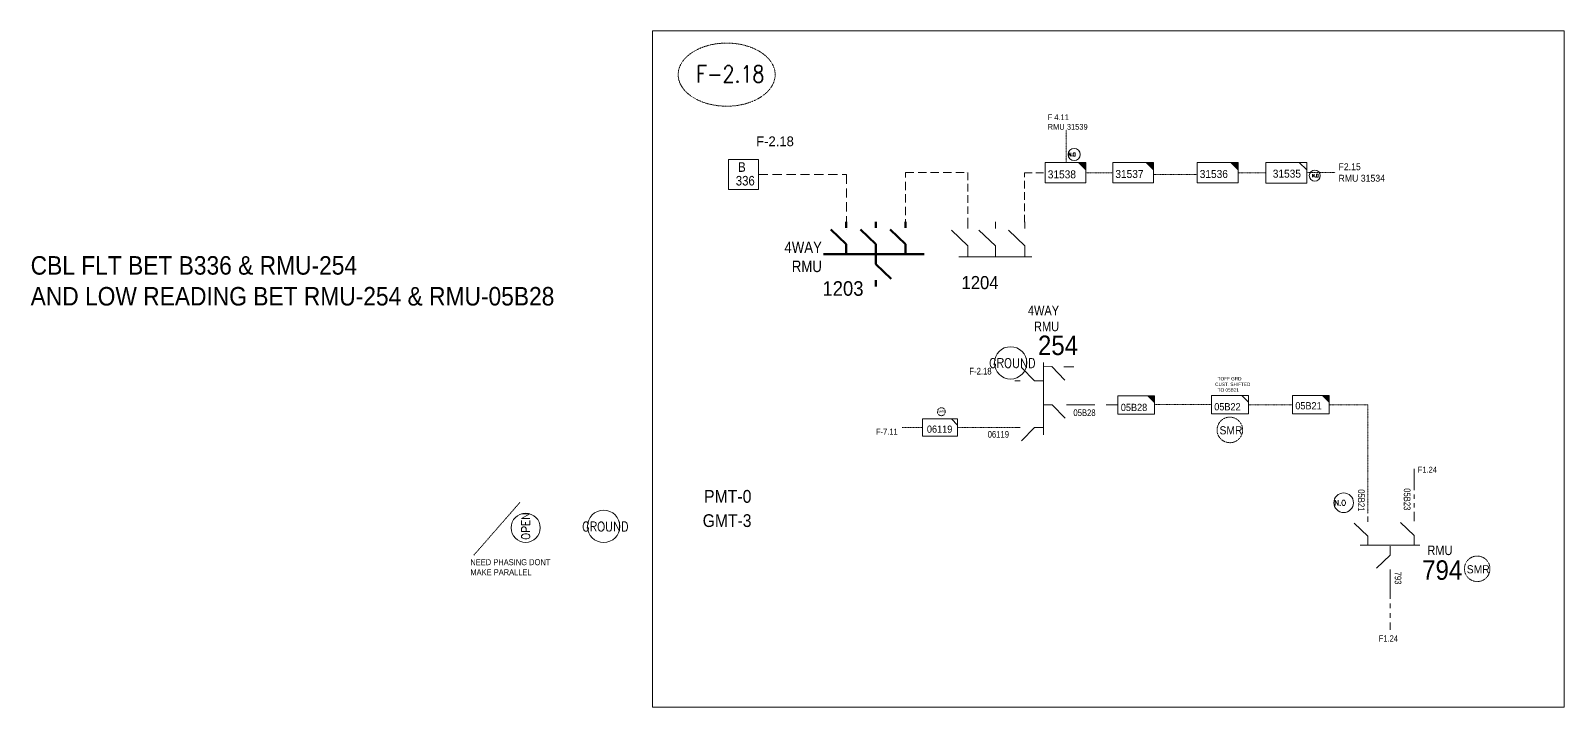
# Model space of a CAD drawing. Header units: metres. Extents: x 65984 to 144644, y -19036 to 23726.
# Drawn here: x 113157 to 114730, y 2988 to 3682 of the extents above; entities that cross this region are included whole.
import ezdxf
from ezdxf.enums import TextEntityAlignment as Align

# ---------------------------------------------------------------- set-up
doc = ezdxf.new("R2010")
doc.units = ezdxf.units.M
doc.header["$MEASUREMENT"] = 0
for name, pattern in [('( Phantom )', [2.5, 1.25, -0.25, 0.25, -0.25, 0.25, -0.25]), ('DGN Style 3', [0.013877, 0, -0.013877]), ('HIDDEN2', [2381.25, 1587.5, -793.75])]:
    doc.linetypes.add(name, pattern=pattern)
doc.layers.get('0').update_dxf_attribs({"color": 95, "lineweight": 40})
for name, color, linetype, lineweight in [('d_eos', 111, 'Continuous', 40), ('d_eos no', 121, 'Continuous', 40), ('d_switch', 95, 'Continuous', 40), ('d_tf no', 6, 'Continuous', 40), ('d_ug cable', 95, 'Continuous', 40), ('d_ug main line', 95, 'Continuous', 40), ('d_unit sub', 7, 'Continuous', 40), ('FDR  1  05', 172, 'Continuous', 40), ('fedr no', 95, 'Continuous', 40), ('GRID STATION 01', 7, 'Continuous', 40), ('Level 37', 7, 'Continuous', 0), ('O H MAIN FEEDER', 4, 'Continuous', 100), ('SW N O', 114, 'Continuous', 30)]:
    doc.layers.add(name, color=color, linetype=linetype, lineweight=lineweight)
doc.styles.add('NASKHF', font='naskhf.shx', dxfattribs={"height": 8})
doc.styles.add('Style-Arial', font='arial.ttf')
doc.styles.add('Style-ENGINEERING', font='ENGINEERING.shx')
doc.styles.add('Style-msdefault', font='msdefault.shx')
doc.styles.add('Style-STANDARD', font='STANDARD.shx')

# ---------------------------------------------------------------- blocks, each defined once
blk = doc.blocks.new('TF_8')
at = {"color": 0, "linetype": 'ByBlock', "lineweight": -2}
blk.add_line((6.3, 4.95), (9.9, 1.35), dxfattribs=at)
blk.add_3dface([(-10.1, 4.95), (9.9, 4.95), (9.9, -5.05), (-10.1, -5.05)], dxfattribs=at)
blk = doc.blocks.new('exist.us-1000kva')
at = {"color": 0, "linetype": 'ByBlock', "lineweight": -2, "flags": 128}
blk.add_lwpolyline([(40, 12.9), (32.8, 20), (40, 20)], close=True, dxfattribs=at)
at = {"color": 0, "linetype": 'ByBlock', "lineweight": -2, "extrusion": (0, 0, -1)}
blk.add_solid([(-40, 12.9), (-32.8, 20), (-40, 20)], dxfattribs=at)
at = {"color": 0, "linetype": 'ByBlock', "lineweight": -2, "xscale": 2, "yscale": 2}
blk.add_blockref('TF_8', (20.2, 10.1), dxfattribs=at)
blk = doc.blocks.new('*U3535')
at = {"layer": 'SW N O', "color": 2, "lineweight": 13}
blk.add_circle((0, 0), 16.8, dxfattribs=at)
at = {"layer": 'SW N O', "color": 2, "lineweight": 13, "style": 'Style-STANDARD'}
blk.add_text('GROUND', height=9.6, dxfattribs=at).set_placement((1.7, -0.2), align=Align.MIDDLE_CENTER)
blk = doc.blocks.new('*U3536')
at = {"layer": 'SW N O', "color": 2, "lineweight": 13}
blk.add_circle((0, 0), 16.8, dxfattribs=at)
at = {"layer": 'SW N O', "color": 2, "lineweight": 13, "style": 'Style-STANDARD'}
blk.add_text('OPEN', height=9.6, dxfattribs=at).set_placement((1.7, -0.2), align=Align.MIDDLE_CENTER)
blk = doc.blocks.new('*U4315')
at = {"layer": 'd_eos', "color": 7, "linetype": 'Continuous', "lineweight": 211, "ltscale": 1.239815}
for p, q in [((-11.69, 11.03), (-11.69, 13.62)), ((0.84, 11.04), (0.84, 13.62)), ((13.38, 11.04), (13.38, 13.62)), ((-11.69, 4.23), (-18.09, 10.44)), ((0.84, 4.24), (-5.55, 10.44)), ((13.38, 4.24), (6.98, 10.44)), ((-11.69, -0.01), (-11.69, 4.23)), ((0.84, -0.01), (0.84, 4.24)), ((13.38, -0.01), (13.38, 4.24)), ((-21.24, -0.01), (21.23, -0.02)), ((0.9, -0.01), (0.9, -4.26)), ((0.9, -4.26), (7.3, -10.47)), ((0.9, -11.06), (0.9, -13.64))]:
    blk.add_line(p, q, dxfattribs=at)
blk = doc.blocks.new('*U4316')
at = {"layer": 'd_eos', "color": 7, "linetype": 'Continuous', "lineweight": 13, "ltscale": 1.617317}
for p, q in [((2.75, 9.97), (-3.91, 16.84)), ((7.31, -16.83), (7.31, 13.77)), ((-4.54, 9.97), (-7.31, 9.97)), ((7.31, 9.97), (2.75, 9.97)), ((2.75, -1.53), (-3.91, 5.33)), ((-4.54, -1.53), (-7.31, -1.53)), ((7.31, -1.53), (2.75, -1.53)), ((2.75, -13.83), (-3.91, -6.97)), ((-4.54, -13.83), (-7.31, -13.83)), ((7.31, -13.83), (2.75, -13.83))]:
    blk.add_line(p, q, dxfattribs=at)
blk = doc.blocks.new('*U3933')
at = {"layer": 'SW N O', "color": 3, "lineweight": 13}
blk.add_circle((0, 0), 16.8, dxfattribs=at)
at = {"layer": 'SW N O', "color": 3, "lineweight": 13, "style": 'Style-STANDARD'}
blk.add_text('N.O ', height=9.6, dxfattribs=at).set_placement((-3, -0.2), align=Align.MIDDLE_CENTER)
blk = doc.blocks.new('*U4317')
at = {"layer": 'd_unit sub', "color": 1, "linetype": 'Continuous', "lineweight": 13, "flags": 128}
blk.add_lwpolyline([(5.46, 4.25), (8.53, 4.25), (8.53, 1.18)], close=True, dxfattribs=at)
at = {"layer": 'd_unit sub', "color": 1, "linetype": 'Continuous', "lineweight": 13, "xscale": 0.8535245333131424, "yscale": 0.8535245333131424, "zscale": 0.1367681518471994}
blk.add_blockref('TF_8', (0.08, 0.03), dxfattribs=at)
blk = doc.blocks.new('*U4137')
at = {"layer": 'SW N O', "color": 3, "lineweight": 13}
blk.add_circle((0, 0), 16.8, dxfattribs=at)
at = {"layer": 'SW N O', "color": 3, "lineweight": 13, "style": 'Style-STANDARD'}
blk.add_text('N.O', height=9.6, dxfattribs=at).set_placement((1.7, -0.2), align=Align.MIDDLE_CENTER)

msp = doc.modelspace()

# ---------------------------------------------------------------- linework, layer by layer
at = {"layer": 'd_eos', "color": 7, "linetype": 'Continuous', "lineweight": 13, "ltscale": 1.251149}
for p, q in [((114186.6, 3322.8), (114173.3, 3336.5)), ((114195.7, 3341.7), (114195.7, 3267.6)), ((114195.7, 3337.4), (114204.3, 3337.5)), ((114204.3, 3337.5), (114217.6, 3323.7)), ((114216.6, 3337.4), (114227, 3337.4)), ((114172, 3322.8), (114166.5, 3322.8)), ((114195.7, 3322.8), (114186.6, 3322.8)), ((114195.7, 3298.2), (114204.8, 3298.2)), ((114204.8, 3298.2), (114218.2, 3284.5)), ((114219.4, 3298.2), (114225, 3298.2)), ((114172, 3275.2), (114166.5, 3275.2)), ((114186.6, 3275.2), (114173.3, 3261.5)), ((114195.7, 3275.2), (114186.6, 3275.2))]:
    msp.add_line(p, q, dxfattribs=at)
at = {"layer": 'd_eos', "color": 2, "linetype": 'Continuous', "lineweight": 13, "ltscale": 1.251149}
for p, q in [((114528.2, 3163.6), (114514.4, 3176.9)), ((114528.2, 3178.2), (114528.2, 3183.7)), ((114575.8, 3164.3), (114562, 3177.7)), ((114575.8, 3178.9), (114575.8, 3184.5)), ((114528.2, 3154.5), (114528.2, 3163.6)), ((114575.8, 3155.2), (114575.8, 3164.3)), ((114581.8, 3154.5), (114520.6, 3154.5)), ((114551.1, 3153.2), (114551.1, 3144.1)), ((114551.1, 3144.1), (114537.4, 3130.7)), ((114551.1, 3129.5), (114551.1, 3123.9))]:
    msp.add_line(p, q, dxfattribs=at)
at = {"layer": 'd_ug cable', "color": 36, "linetype": 'DGN Style 3', "lineweight": 13}
for p, q in [((114219.2, 3580.5), (114219.2, 3547.3)), ((114267, 3536.5), (114239.4, 3536.5)), ((114353.5, 3534.8), (114308.7, 3534.8)), ((114423.7, 3536.4), (114395.3, 3536.2)), ((114494.8, 3536.8), (114465.7, 3536.6))]:
    msp.add_line(p, q, dxfattribs=at)
at = {"layer": 'd_ug cable', "color": 34, "linetype": 'DGN Style 3', "lineweight": 13}
for p, q in [((114309.7, 3298.8), (114368, 3298.8)), ((114406, 3298.5), (114451, 3298.5))]:
    msp.add_line(p, q, dxfattribs=at)
at = {"layer": 'd_ug cable', "color": 34, "linetype": 'HIDDEN2', "lineweight": 13, "ltscale": 0.006}
msp.add_lwpolyline([(113903.7, 3534.7), (113993.9, 3534.7), (113993.9, 3478.6), (113993.9, 3478.6)], dxfattribs=at)
at = {"layer": 'd_ug cable', "color": 34, "linetype": 'HIDDEN2', "lineweight": 13, "ltscale": 0.0054}
msp.add_lwpolyline([(114054.4, 3480.1), (114054.4, 3536.6), (114117.3, 3536.6), (114117.3, 3536.6)], dxfattribs=at)
at = {"layer": 'd_ug cable', "color": 34, "linetype": 'HIDDEN2', "lineweight": 13, "ltscale": 0.00486}
for points in [[(114118.1, 3536.6), (114118.1, 3536.6), (114118.1, 3479.9), (114118.1, 3479.9)], [(114176.4, 3485.6), (114176.4, 3536.5), (114197.6, 3536.5), (114197.6, 3536.5)]]:
    msp.add_lwpolyline(points, dxfattribs=at)
at = {"layer": 'd_ug cable', "color": 34, "linetype": 'DGN Style 3', "lineweight": 13, "flags": 128}
msp.add_lwpolyline([(114528.4, 3186.7), (114528.4, 3298.5), (114488.6, 3298.5)], dxfattribs=at)
at = {"layer": 'd_ug cable', "color": 200, "linetype": 'DGN Style 3', "lineweight": 13, "flags": 128}
for points in [[(114051.1, 3275.2), (114071.9, 3275.2)], [(114107.8, 3275.2), (114166.5, 3275.2)]]:
    msp.add_lwpolyline(points, dxfattribs=at)
at = {"layer": 'd_ug cable', "color": 2, "linetype": 'DGN Style 3', "lineweight": 13, "flags": 128}
msp.add_lwpolyline([(113611.8, 3144.1), (113658.9, 3198.1)], dxfattribs=at)
at = {"layer": 'd_ug cable', "color": 2, "linetype": 'DGN Style 3', "lineweight": 13}
for centre, radius in [((114091.1, 3291.3), 4.1), ((114386.9, 3272.6), 13.1), ((114640.5, 3130.1), 13.1)]:
    msp.add_circle(centre, radius, dxfattribs=at)
at = {"layer": 'd_ug main line', "color": 34, "linetype": 'HIDDEN2', "lineweight": 13, "ltscale": 0.0147}
msp.add_lwpolyline([(114225, 3298.2), (114272.1, 3298.2)], dxfattribs=at)
at = {"layer": 'd_ug main line', "color": 4, "linetype": '( Phantom )', "lineweight": 13, "ltscale": 17.64, "flags": 128}
msp.add_lwpolyline([(114575.9, 3232.7), (114575.9, 3181.8)], dxfattribs=at)
at = {"layer": 'd_ug main line', "color": 4, "linetype": '( Phantom )', "lineweight": 13, "ltscale": 19.6, "flags": 128}
msp.add_lwpolyline([(114551.1, 3123.9), (114551.1, 3067.4)], dxfattribs=at)
at = {"layer": 'fedr no', "color": 82, "linetype": 'DGN Style 3', "lineweight": 13, "true_color": 0x1dc70e}
msp.add_ellipse((113871, 3637.1), major_axis=(49.7, 0), ratio=0.651175, dxfattribs=at)
at = {"layer": 'GRID STATION 01', "color": 34, "lineweight": 13, "ltscale": 0.379284, "flags": 128}
msp.add_lwpolyline([(113872.8, 3519.2), (113872.8, 3550.2), (113903.7, 3550.2), (113903.7, 3519.2)], close=True, dxfattribs=at)
at = {"layer": 'O H MAIN FEEDER', "color": 140, "linetype": 'Continuous', "lineweight": 13, "flags": 128}
msp.add_lwpolyline([(113795, 3682.2), (114729.8, 3682.2), (114729.8, 2988), (113795, 2988)], close=True, dxfattribs=at)

# ---------------------------------------------------------------- block references
at = {"layer": 'd_eos', "color": 7, "linetype": 'Continuous', "lineweight": 211, "ltscale": 1.115833, "xscale": 2.427959661880837, "yscale": 2.427959661880837, "zscale": 2.427959661880837}
msp.add_blockref('*U4315', (114021.8, 3453), dxfattribs=at)
at = {"layer": 'd_eos', "color": 7, "linetype": 'Continuous', "lineweight": 13, "ltscale": 1.617317, "extrusion": (0, 0, -1), "xscale": 2.451691129136481, "yscale": 2.451691129136481, "zscale": 2.451691129136481, "rotation": 270}
msp.add_blockref('*U4316', (-114142.7, 3468.1), dxfattribs=at)
at = {"layer": 'd_unit sub', "color": 36, "linetype": 'Continuous', "lineweight": 13, "xscale": 1.044520118521022, "yscale": 1.044520118521022, "zscale": 0.7741404697744552, "rotation": 359.9999999999999}
for p in [(114197.6, 3526), (114267, 3526.2), (114353.5, 3526.2)]:
    msp.add_blockref('exist.us-1000kva', p, dxfattribs=at)
at = {"layer": 'd_unit sub', "color": 1, "linetype": 'Continuous', "lineweight": 13, "xscale": 2.456701090466127, "yscale": 2.456701090466127, "zscale": 2.456701090466127}
msp.add_blockref('*U4317', (114444.7, 3536.4), dxfattribs=at)
at = {"layer": 'd_unit sub', "color": 2, "linetype": 'Continuous', "lineweight": 13, "xscale": 1.8, "yscale": 1.8, "zscale": 0.8535245333131425, "rotation": 359.9999999999999}
msp.add_blockref('TF_8', (114090, 3275.2), dxfattribs=at)
at = {"layer": 'FDR  1  05', "color": 34, "linetype": 'Continuous', "lineweight": 13, "xscale": 0.94, "yscale": 0.94, "zscale": 0.8535245333131425}
for p in [(114272.1, 3288.8), (114451, 3289.1)]:
    msp.add_blockref('exist.us-1000kva', p, dxfattribs=at)
at = {"layer": 'FDR  1  05', "color": 2, "linetype": 'Continuous', "lineweight": 13, "xscale": 1.9, "yscale": 1.9, "zscale": 0.8535245333131425}
msp.add_blockref('TF_8', (114387.2, 3298.6), dxfattribs=at)
at = {"layer": 'SW N O', "color": 3, "lineweight": 13}
for name, p, xscale, yscale, zscale in [('*U3933', (114227.3, 3555.2), 0.3726926471018213, 0.3726926471018213, 0.3726926471018213), ('*U4137', (114474, 3533.5), 0.3354233823916392, 0.3354233823916392, 0.3354233823916392), ('*U3933', (114503.6, 3197.9), 0.5986226522123477, 0.5986226522123477, 0.5986226522123477)]:
    msp.add_blockref(name, p, dxfattribs=dict(at, xscale=xscale, yscale=yscale, zscale=zscale))
at = {"layer": 'SW N O', "color": 2, "lineweight": 13, "xscale": 0.9882383146290916, "yscale": 0.9882383146290916, "zscale": 0.9882383146290916}
for p in [(114162.1, 3341.4), (113744.9, 3173.6)]:
    msp.add_blockref('*U3535', p, dxfattribs=at)
at = {"layer": 'SW N O', "color": 2, "lineweight": 13, "xscale": 0.8894144831661824, "yscale": 0.8894144831661824, "zscale": 0.8894144831661824, "rotation": 90}
msp.add_blockref('*U3536', (113664.9, 3172.2), dxfattribs=at)

# ---------------------------------------------------------------- texts
at = {"layer": 'd_eos no', "color": 7, "linetype": 'Continuous', "lineweight": 13, "style": 'Style-Arial', "width": 0.88}
for s, height, p in [('254', 20, (114190.2, 3369.4)), ('PMT-0', 13.18, (113847.8, 3211))]:
    msp.add_text(s, height=height, dxfattribs=at).set_placement(p, align=Align.TOP_LEFT)
at = {"layer": 'd_eos no', "color": 2, "linetype": 'Continuous', "lineweight": 13, "style": 'Style-Arial', "width": 0.88}
msp.add_text('794', height=20, dxfattribs=at).set_placement((114584.1, 3138.8), align=Align.TOP_LEFT)
at = {"layer": 'd_eos no', "color": 2, "linetype": 'Continuous', "lineweight": 13, "insert": (113157.4, 3450.9), "char_height": 18.988, "attachment_point": 1, "style": 'NASKHF'}
msp.add_mtext('\\fArial|b0|i0|c178178|p39;\\H1x;\\W0.88;CBL FLT BET B336 & RMU-254\\PAND LOW READING BET RMU-254 & RMU-05B28', dxfattribs=at)
at = {"layer": 'd_eos no', "color": 7, "linetype": 'Continuous', "lineweight": 13, "insert": (113846.4, 3186.1), "char_height": 13.088, "attachment_point": 1, "style": 'NASKHF'}
msp.add_mtext('\\fArial|b0|i0|c178178|p39;\\H1x;\\W0.88;GMT-3\\P', dxfattribs=at)
at = {"layer": 'd_switch', "color": 34, "linetype": 'Continuous', "lineweight": 13, "style": 'Style-ENGINEERING', "width": 0.857143}
msp.add_text('F-2.18', height=6.86, rotation=0.0004, dxfattribs=at).set_placement((114142.6, 3336.3), align=Align.TOP_RIGHT)
msp.add_text('05B28', height=6.86, dxfattribs=at).set_placement((114226.5, 3293.7), align=Align.TOP_LEFT)
at = {"layer": 'd_switch', "color": 2, "linetype": 'Continuous', "lineweight": 13, "style": 'Style-ENGINEERING', "width": 0.857143}
msp.add_text('F-7.11', height=6.17, rotation=0.0004, dxfattribs=at).set_placement((114046.3, 3273.8), align=Align.TOP_RIGHT)
at = {"layer": 'd_switch', "color": 200, "linetype": 'Continuous', "lineweight": 13, "style": 'Style-ENGINEERING', "width": 0.857143}
msp.add_text('06119', height=6.86, dxfattribs=at).set_placement((114138.6, 3271.5), align=Align.TOP_LEFT)
at = {"layer": 'd_switch', "color": 55, "linetype": 'Continuous', "lineweight": 13, "ltscale": 0.9, "style": 'Style-ENGINEERING', "width": 0.857143}
msp.add_text('F1.24', height=5.9, dxfattribs=at).set_placement((114579.5, 3234.8), align=Align.TOP_LEFT)
at = {"layer": 'd_switch', "color": 7, "linetype": 'Continuous', "lineweight": 13, "style": 'Style-ENGINEERING', "width": 0.857143}
for s, p in [('05B21', (114525.1, 3211.7)), ('05B23', (114572.1, 3212.8)), ('793', (114562.8, 3127.2))]:
    msp.add_text(s, height=6.86, rotation=270, dxfattribs=at).set_placement(p, align=Align.TOP_LEFT)
at = {"layer": 'd_switch', "color": 55, "linetype": 'Continuous', "lineweight": 13, "style": 'Style-ENGINEERING', "width": 0.857143}
msp.add_text('F1.24', height=6.55, dxfattribs=at).set_placement((114539.5, 3061.9), align=Align.TOP_LEFT)
at = {"layer": 'd_switch', "color": 2, "linetype": 'Continuous', "lineweight": 13, "ltscale": 0.675559, "insert": (114371.8, 3326.9), "char_height": 3.478, "attachment_point": 1, "style": 'NASKHF'}
msp.add_mtext('\\FENGINEERING;\\H1x;\\W0.857143;  TOFF GRD\\PCUST. SHIFTED\\P  TO 05B21', dxfattribs=at)
at = {"layer": 'd_switch', "color": 2, "linetype": 'Continuous', "lineweight": 13, "insert": (113608.2, 3140), "char_height": 6.174, "attachment_point": 1, "style": 'NASKHF'}
msp.add_mtext('\\FENGINEERING;\\H1x;\\W0.857143;NEED PHASING DONT\\PMAKE PARALLEL', dxfattribs=at)
at = {"layer": 'd_tf no', "color": 36, "linetype": 'Continuous', "lineweight": 13, "style": 'Style-msdefault', "width": 0.947368}
for s, p in [('31538', (114200.2, 3538.9)), ('31537', (114269.5, 3539.3)), ('31536', (114356, 3539.3))]:
    msp.add_text(s, height=8.21, dxfattribs=at).set_placement(p, align=Align.TOP_LEFT)
at = {"layer": 'd_tf no', "color": 240, "linetype": 'Continuous', "lineweight": 13, "style": 'Style-msdefault', "width": 0.945946}
msp.add_text('31535', height=8.22, dxfattribs=at).set_placement((114459.8, 3539.6), align=Align.TOP_RIGHT)
at = {"layer": 'd_tf no', "color": 7, "linetype": 'Continuous', "lineweight": 13, "style": 'Style-msdefault', "width": 0.945946}
for s, height, p in [('1204', 13.46, (114149.7, 3430.5)), ('1203', 14.96, (114011.3, 3425.2))]:
    msp.add_text(s, height=height, dxfattribs=at).set_placement(p, align=Align.TOP_RIGHT)
at = {"layer": 'd_tf no', "color": 1, "linetype": 'Continuous', "lineweight": 40, "style": 'Style-msdefault', "width": 0.945946}
for height, p in [(2.18, (114088.1, 3292.8)), (8.36, (114376.3, 3276.4)), (8.36, (114629.8, 3133.8))]:
    msp.add_text('SMR', height=height, dxfattribs=at).set_placement(p, align=Align.TOP_LEFT)
at = {"layer": 'd_tf no', "color": 34, "linetype": 'Continuous', "lineweight": 13, "style": 'Style-msdefault', "width": 0.945946}
for s, p in [('05B28', (114275.1, 3299.4)), ('05B21', (114454, 3301.1))]:
    msp.add_text(s, height=7.4, dxfattribs=at).set_placement(p, align=Align.TOP_LEFT)
at = {"layer": 'd_tf no', "color": 2, "linetype": 'Continuous', "lineweight": 13, "style": 'Style-msdefault', "width": 0.945946}
for s, p in [('05B22', (114370.9, 3300.1)), ('06119', (114076.3, 3277.1))]:
    msp.add_text(s, height=7.4, dxfattribs=at).set_placement(p, align=Align.TOP_LEFT)
at = {"layer": 'd_tf no', "color": 2, "linetype": 'Continuous', "lineweight": 13, "attachment_point": 1, "style": 'NASKHF'}
for s, insert, char_height in [('\\Fmsdefault;\\H1x;\\W0.947368;F 4.11\\PRMU 31539', (114200.1, 3596.3), 5.876), ('\\Fmsdefault;\\H1x;\\W0.947368;F2.15\\PRMU 31534', (114498.3, 3546.1), 7.051)]:
    msp.add_mtext(s, dxfattribs=dict(at, insert=insert, char_height=char_height))
at = {"layer": 'fedr no', "color": 6, "linetype": 'Continuous', "lineweight": 13, "style": 'Style-STANDARD', "width": 0.909091}
msp.add_text('F-2.18', height=17.26, dxfattribs=at).set_placement((113874.7, 3637.8), align=Align.MIDDLE_CENTER)
at = {"layer": 'GRID STATION 01', "linetype": 'Continuous', "lineweight": 13, "style": 'Style-msdefault'}
msp.add_text('F-2.18', height=10, rotation=359.9993, dxfattribs=at).set_placement((113939.9, 3573.7), align=Align.TOP_RIGHT)
at = {"layer": 'GRID STATION 01', "color": 34, "linetype": 'Continuous', "lineweight": 13, "style": 'Style-msdefault', "width": 0.888889}
for s, p in [('B', (113890.5, 3547.2)), ('336', (113899.8, 3533.2))]:
    msp.add_text(s, height=9.82, rotation=359.9993, dxfattribs=at).set_placement(p, align=Align.TOP_RIGHT)
at = {"layer": 'Level 37', "color": 2, "linetype": 'Continuous', "lineweight": 13, "style": 'Style-msdefault', "width": 0.86}
msp.add_text('RMU', height=9.8, rotation=0.0004, dxfattribs=at).set_placement((114615.1, 3154), align=Align.TOP_RIGHT)
at = {"layer": 'Level 37', "color": 7, "linetype": 'Continuous', "lineweight": 13, "ltscale": 1.2, "insert": (113968.6, 3465.9), "char_height": 11.76, "attachment_point": 3, "rotation": 0.0004, "style": 'NASKHF'}
msp.add_mtext('\\Fmsdefault;\\H1x;\\W0.86;4WAY \\PRMU', dxfattribs=at)
at = {"layer": 'Level 37', "color": 7, "linetype": 'Continuous', "lineweight": 13, "insert": (114211.8, 3400), "char_height": 9.8, "attachment_point": 3, "rotation": 0.0004, "style": 'NASKHF'}
msp.add_mtext('\\Fmsdefault;\\H1x;\\W0.86;4WAY \\PRMU', dxfattribs=at)

doc.saveas('drawing.dxf')
